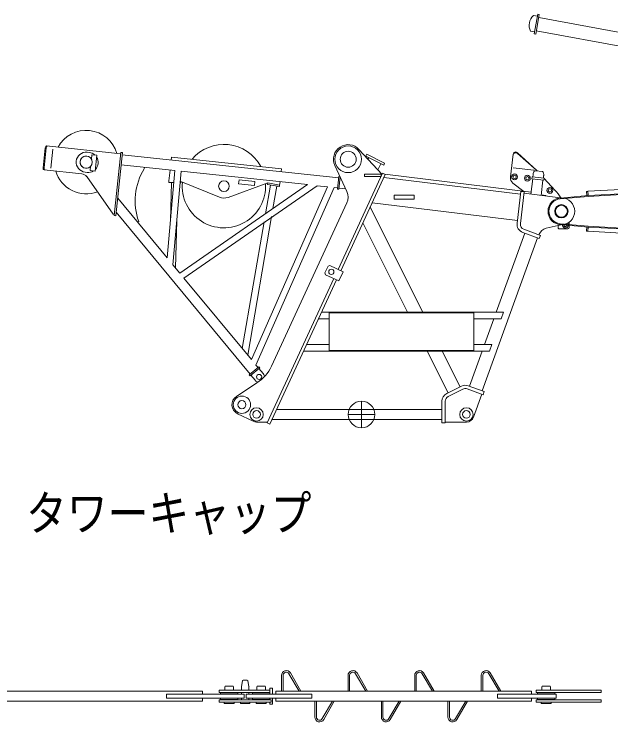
# Model space of a CAD drawing. Units: millimetres on the paper. Extents: x -420 to 629, y -297 to 297.
# Drawn here: x -338 to -263.4, y 138 to 226.5 of the extents above; entities that cross this region are included whole.
import ezdxf
from ezdxf.enums import TextEntityAlignment as Align

# ---------------------------------------------------------------- set-up
doc = ezdxf.new("R2010")
doc.units = ezdxf.units.MM
doc.layers.add('0-0_0', color=7, linetype='Continuous', lineweight=18)
doc.styles.add('ＭＳ ゴシック', font='')
doc.styles.get('ＭＳ ゴシック').set_extended_font_data('MS Gothic')

msp = doc.modelspace()

# ---------------------------------------------------------------- linework, layer by layer
at = {"layer": '0-0_0'}
for p, q in [((-273.092, 226.327), (-272.6, 226.238)), ((-272.555, 226.484), (-273.004, 224.024)), ((-272.359, 226.448), (-272.807, 223.988)), ((-272.555, 226.484), (-272.359, 226.448)), ((-228.129, 217.965), (-272.431, 226.051)), ((-273.451, 224.36), (-272.959, 224.27)), ((-273.004, 224.024), (-272.807, 223.988)), ((-272.735, 224.385), (-228.434, 216.299)), ((-143.926, 211.189), (-266.295, 204.333)), ((-334.16, 209.768), (-334.422, 207.282)), ((-334.038, 209.755), (-334.301, 207.269)), ((-333.988, 210.001), (-324.702, 209.021)), ((-333.464, 207.247), (-333.214, 209.617)), ((-328.656, 209.192), (-328.905, 209.218)), ((-328.335, 208.91), (-328.392, 208.363)), ((-328.335, 208.91), (-327.705, 208.845)), ((-327.705, 208.845), (-327.913, 206.855)), ((-324.684, 209.194), (-325.517, 201.305)), ((-324.485, 209.173), (-325.318, 201.284)), ((-324.684, 209.194), (-324.485, 209.173)), ((-324.515, 208.893), (-297.448, 206.034)), ((-292.022, 206.438), (-294.917, 209.58)), ((-294.055, 208.725), (-293.936, 208.964)), ((-291.7, 207.846), (-293.936, 208.964)), ((-275.629, 208.96), (-275.977, 206.129)), ((-272.677, 206.927), (-275.09, 209.064)), ((-272.677, 206.927), (-275.071, 209.163)), ((-318.377, 208.611), (-318.415, 208.249)), ((-318.377, 208.611), (-304.62, 207.158)), ((-291.819, 207.607), (-294.055, 208.725)), ((-293.789, 208.356), (-293.694, 208.545)), ((-328.486, 207.468), (-328.543, 206.921)), ((-324.648, 207.628), (-317.957, 206.922)), ((-321.748, 207.322), (-321.765, 207.156)), ((-304.62, 207.158), (-304.658, 206.796)), ((-296.416, 204.291), (-297.93, 207.569)), ((-292.562, 207.024), (-292.18, 207.787)), ((-291.819, 207.607), (-291.7, 207.846)), ((-273.02, 206.969), (-275.626, 207.289)), ((-334.303, 207.018), (-329.569, 206.518)), ((-328.919, 206.705), (-329.167, 206.732)), ((-325.665, 201.488), (-328.976, 206.17)), ((-328.543, 206.921), (-327.913, 206.855)), ((-318.922, 196.034), (-317.957, 206.922)), ((-318.549, 206.984), (-318.689, 205.655)), ((-318.187, 195.147), (-317.151, 206.836)), ((-317.151, 206.836), (-301.365, 205.169)), ((-297.433, 206.18), (-297.598, 204.622)), ((-297.519, 194.559), (-291.952, 206.589)), ((-297.284, 206.164), (-297.448, 204.606)), ((-297.284, 206.164), (-297.433, 206.18)), ((-297.186, 194.405), (-291.619, 206.435)), ((-294.23, 206.486), (-292.146, 206.486)), ((-292.146, 206.486), (-292.146, 206.17)), ((-292.092, 206.514), (-291.993, 206.502)), ((-291.619, 206.435), (-291.952, 206.589)), ((-291.679, 206.463), (-273.373, 204.215)), ((-271.76, 205.983), (-273.248, 206.165)), ((-273.134, 206.414), (-273.166, 206.155)), ((-273.032, 206.789), (-273.104, 206.556)), ((-271.964, 206.797), (-272.853, 206.906)), ((-272.677, 206.927), (-272.632, 206.879)), ((-271.811, 206.251), (-271.842, 205.993)), ((-271.818, 206.64), (-271.805, 206.396)), ((-318.689, 205.655), (-318.695, 205.455)), ((-318.695, 205.455), (-318.089, 205.437)), ((-318.509, 200.695), (-318.363, 205.445)), ((-317.278, 205.412), (-317.192, 205.409)), ((-317.266, 205.561), (-317.192, 205.553)), ((-317.192, 205.553), (-312.369, 203.594)), ((-317.187, 205.551), (-317.192, 205.409)), ((-306.317, 205.376), (-311.294, 203.573)), ((-309.915, 205.763), (-309.967, 205.265)), ((-309.915, 205.763), (-307.926, 205.553)), ((-307.926, 205.553), (-307.978, 205.055)), ((-306.317, 205.376), (-306.351, 205.179)), ((-306.317, 205.376), (-304.835, 205.121)), ((-304.792, 205.531), (-304.835, 205.121)), ((-297.234, 206.043), (-297.296, 206.049)), ((-291.787, 206.073), (-274.693, 203.974)), ((-275.651, 205.362), (-274.277, 204.326)), ((-273.401, 203.984), (-273.168, 205.887)), ((-272.139, 203.829), (-271.905, 205.732)), ((-271.792, 205.718), (-271.76, 205.983)), ((-271.764, 205.948), (-270.411, 204.497)), ((-317.326, 194.107), (-301.365, 205.169)), ((-316.807, 193.48), (-300.131, 205.039)), ((-309.967, 205.265), (-307.978, 205.055)), ((-298.85, 204.904), (-308.372, 183.296)), ((-298.004, 204.814), (-307.795, 182.598)), ((-306.614, 201.531), (-305.996, 205.118)), ((-306.351, 205.179), (-304.869, 204.924)), ((-305.68, 202.178), (-305.198, 204.98)), ((-304.835, 205.121), (-304.869, 204.924)), ((-300.131, 205.039), (-298.85, 204.904)), ((-298.004, 204.814), (-297.582, 204.77)), ((-297.448, 204.606), (-297.598, 204.622)), ((-296.607, 204.636), (-297.436, 204.723)), ((-246.468, 204.914), (-266.265, 203.804)), ((-274.652, 204.305), (-275.139, 200.341)), ((-274.239, 204.254), (-274.725, 200.29)), ((-274.652, 204.305), (-274.239, 204.254)), ((-274.259, 204.089), (-269.395, 203.492)), ((-272.131, 203.895), (-271.53, 203.821)), ((-271.53, 203.821), (-271.538, 203.755)), ((-266.265, 203.804), (-269.745, 203.498)), ((-266.258, 203.705), (-269.736, 203.398)), ((-266.294, 204.32), (-266.444, 204.312)), ((-266.444, 204.312), (-266.415, 203.791)), ((-266.295, 204.333), (-266.265, 203.804)), ((-254.487, 204.364), (-266.258, 203.705)), ((-318.922, 196.034), (-325.086, 203.478)), ((-305.869, 182.467), (-296.417, 202.893)), ((-293.257, 202.895), (-275.099, 200.666)), ((-293.514, 202.341), (-286.936, 189.221)), ((-325.665, 201.488), (-325.5, 201.471)), ((-325.517, 201.305), (-325.318, 201.284)), ((-308.521, 181.481), (-325.273, 201.709)), ((-308.835, 183.854), (-305.853, 201.175)), ((-322.461, 200.569), (-322.589, 200.462)), ((-317.88, 194.764), (-317.7, 200.647)), ((-309.516, 184.676), (-306.785, 200.535)), ((-294.423, 200.376), (-288.83, 189.221)), ((-271.512, 199.714), (-269.243, 200.209)), ((-266.265, 199.871), (-269.745, 200.177)), ((-266.258, 199.971), (-269.736, 200.277)), ((-254.487, 199.311), (-266.258, 199.971)), ((-277.744, 189.221), (-274.168, 199.095)), ((-274.433, 199.191), (-272.353, 198.438)), ((-274.291, 199.582), (-272.212, 198.829)), ((-269.842, 199.623), (-268.783, 199.652)), ((-266.444, 199.364), (-266.415, 199.884)), ((-266.294, 199.355), (-266.444, 199.364)), ((-266.295, 199.343), (-266.265, 199.871)), ((-143.926, 192.486), (-266.295, 199.343)), ((-246.468, 198.762), (-266.265, 199.871)), ((-279.506, 179.383), (-272.576, 198.518)), ((-272.36, 198.972), (-272.388, 198.893)), ((-272.353, 198.438), (-272.212, 198.829)), ((-317.326, 194.107), (-318.187, 195.147)), ((-299.169, 194.129), (-298.784, 194.96)), ((-298.563, 195.042), (-298.784, 194.96)), ((-298.563, 195.042), (-296.899, 194.272)), ((-299.169, 194.129), (-299.087, 193.907)), ((-299.087, 193.907), (-297.424, 193.137)), ((-297.424, 193.137), (-296.899, 194.272)), ((-308.372, 183.296), (-316.807, 193.48)), ((-306.39, 175.387), (-298.044, 193.424)), ((-306.057, 175.233), (-297.711, 193.27)), ((-299.585, 189.221), (-276.844, 189.221)), ((-298.648, 189.138), (-280.548, 189.138)), ((-298.648, 189.138), (-298.648, 184.438)), ((-280.548, 189.138), (-280.548, 184.438)), ((-277.146, 188.388), (-276.844, 189.221)), ((-299.97, 188.388), (-298.648, 188.388)), ((-280.548, 188.388), (-277.146, 188.388)), ((-279.205, 185.188), (-278.046, 188.388)), ((-301.451, 185.188), (-298.648, 185.188)), ((-280.548, 185.188), (-278.304, 185.188)), ((-278.606, 184.354), (-278.304, 185.188)), ((-301.837, 184.354), (-278.606, 184.354)), ((-298.648, 184.438), (-280.548, 184.438)), ((-286.39, 184.354), (-283.772, 179.133)), ((-284.496, 184.354), (-282.258, 179.892)), ((-281.098, 179.96), (-279.507, 184.354)), ((-307.429, 182.386), (-308.635, 181.386)), ((-307.541, 182.292), (-307.795, 182.598)), ((-307.333, 182.27), (-307.429, 182.386)), ((-307.333, 182.27), (-308.54, 181.271)), ((-306.89, 181.554), (-307.422, 182.196)), ((-308.54, 181.271), (-308.635, 181.386)), ((-307.917, 180.704), (-308.449, 181.346)), ((-307.67, 180.382), (-310.241, 178.7)), ((-282.1, 179.968), (-283.942, 179.044)), ((-281.387, 179.626), (-279.39, 178.903)), ((-281.245, 180.018), (-279.248, 179.295)), ((-281.913, 179.596), (-283.756, 178.672)), ((-280.583, 176.108), (-279.551, 178.956)), ((-279.39, 178.903), (-279.248, 179.295)), ((-294.598, 178.104), (-294.598, 174.771)), ((-284.54, 178.076), (-284.54, 175.387)), ((-284.123, 178.076), (-284.123, 175.387)), ((-305.206, 177.073), (-284.54, 177.073)), ((-310.099, 176.528), (-308.136, 175.582)), ((-296.265, 176.438), (-292.932, 176.438)), ((-307.723, 175.487), (-306.344, 175.487)), ((-306.057, 175.233), (-306.39, 175.387)), ((-305.794, 175.802), (-284.54, 175.802)), ((-284.54, 175.387), (-284.123, 175.387)), ((-284.123, 175.487), (-281.473, 175.487)), ((-304.613, 143.819), (-304.613, 141.819)), ((-304.413, 143.819), (-304.413, 141.819)), ((-303.667, 144.019), (-302.397, 141.819)), ((-303.494, 144.119), (-302.166, 141.819)), ((-296.28, 143.819), (-296.28, 141.819)), ((-296.08, 143.819), (-296.08, 141.819)), ((-295.333, 144.019), (-294.063, 141.819)), ((-295.16, 144.119), (-293.832, 141.819)), ((-287.946, 143.819), (-287.946, 141.819)), ((-287.746, 143.819), (-287.746, 141.819)), ((-287, 144.019), (-285.73, 141.819)), ((-286.827, 144.119), (-285.499, 141.819)), ((-279.613, 143.819), (-279.613, 141.819)), ((-279.413, 143.819), (-279.413, 141.819)), ((-278.667, 144.019), (-277.397, 141.819)), ((-278.494, 144.119), (-277.166, 141.819)), ((-311.68, 142.394), (-311.632, 142.478)), ((-310.661, 142.478), (-311.632, 142.478)), ((-310.613, 142.394), (-310.661, 142.478)), ((-309.618, 142.426), (-309.495, 143.126)), ((-308.879, 143.194), (-309.413, 143.194)), ((-308.673, 142.426), (-308.797, 143.126)), ((-307.68, 142.394), (-307.632, 142.478)), ((-307.632, 142.478), (-306.661, 142.478)), ((-306.613, 142.394), (-306.661, 142.478)), ((-272.031, 142.394), (-271.983, 142.478)), ((-271.983, 142.478), (-271.012, 142.478)), ((-270.964, 142.394), (-271.012, 142.478)), ((-314.487, 141.819), (-348.719, 141.819)), ((-314.487, 141.819), (-314.487, 141.444)), ((-309.146, 141.978), (-312.396, 141.978)), ((-312.396, 141.978), (-312.396, 141.661)), ((-309.146, 141.661), (-312.396, 141.661)), ((-310.063, 141.644), (-312.23, 141.644)), ((-312.23, 141.644), (-312.23, 141.444)), ((-311.68, 142.394), (-311.68, 141.978)), ((-310.613, 142.394), (-310.613, 141.978)), ((-310.063, 141.644), (-310.063, 141.444)), ((-309.621, 141.978), (-309.621, 142.397)), ((-309.621, 141.444), (-309.621, 141.661)), ((-309.146, 141.978), (-306.055, 141.978)), ((-309.146, 141.661), (-306.055, 141.661)), ((-308.671, 141.978), (-308.671, 142.397)), ((-308.671, 141.444), (-308.671, 141.661)), ((-308.23, 141.644), (-308.23, 141.444)), ((-308.23, 141.644), (-306.063, 141.644)), ((-307.68, 142.394), (-307.68, 141.978)), ((-306.613, 142.394), (-306.613, 141.978)), ((-306.063, 141.644), (-306.063, 141.444)), ((-306.055, 142.194), (-305.738, 142.194)), ((-306.055, 141.444), (-306.055, 142.194)), ((-305.738, 141.444), (-305.738, 142.194)), ((-305.313, 141.819), (-305.313, 141.444)), ((-305.313, 141.819), (-273.331, 141.819)), ((-273.331, 141.444), (-273.331, 141.819)), ((-264.634, 141.978), (-272.748, 141.978)), ((-272.748, 141.661), (-272.748, 141.978)), ((-264.634, 141.661), (-272.748, 141.661)), ((-270.414, 141.644), (-272.581, 141.644)), ((-272.581, 141.444), (-272.581, 141.644)), ((-272.031, 142.394), (-272.031, 141.978)), ((-270.964, 142.394), (-270.964, 141.978)), ((-270.414, 141.444), (-270.414, 141.644)), ((-264.634, 141.661), (-264.634, 141.978)), ((-309.278, 141.444), (-318.987, 141.444)), ((-318.987, 140.978), (-318.987, 141.444)), ((-309.278, 140.978), (-318.987, 140.978)), ((-314.487, 140.978), (-314.487, 140.603)), ((-309.146, 140.761), (-312.396, 140.761)), ((-312.396, 140.761), (-312.396, 140.444)), ((-312.23, 140.978), (-312.23, 140.778)), ((-310.063, 140.778), (-312.23, 140.778)), ((-310.063, 140.978), (-310.063, 140.778)), ((-309.621, 140.761), (-309.621, 140.978)), ((-309.278, 140.978), (-309.278, 141.444)), ((-309.146, 140.761), (-305.896, 140.761)), ((-309.014, 141.444), (-300.813, 141.444)), ((-309.014, 140.978), (-309.014, 141.444)), ((-309.014, 140.978), (-300.813, 140.978)), ((-308.671, 140.761), (-308.671, 140.978)), ((-308.23, 140.978), (-308.23, 140.778)), ((-308.23, 140.778), (-306.063, 140.778)), ((-306.063, 140.978), (-306.063, 140.778)), ((-306.055, 140.978), (-306.055, 140.761)), ((-305.896, 140.761), (-305.896, 140.444)), ((-305.738, 140.978), (-305.738, 140.228)), ((-305.313, 140.978), (-305.313, 140.603)), ((-300.813, 140.978), (-300.813, 141.444)), ((-277.587, 141.444), (-277.587, 140.978)), ((-270.248, 141.444), (-277.587, 141.444)), ((-270.248, 140.978), (-277.587, 140.978)), ((-273.331, 140.603), (-273.331, 140.978)), ((-272.748, 140.444), (-272.748, 140.761)), ((-264.634, 140.761), (-272.748, 140.761)), ((-272.581, 140.778), (-272.581, 140.978)), ((-270.414, 140.778), (-272.581, 140.778)), ((-270.414, 140.778), (-270.414, 140.978)), ((-270.248, 140.978), (-270.248, 141.444)), ((-264.634, 140.444), (-264.634, 140.761)), ((-314.487, 140.603), (-348.719, 140.603)), ((-305.896, 140.444), (-312.396, 140.444)), ((-311.771, 140.444), (-311.771, 140.328)), ((-311.721, 140.278), (-311.771, 140.328)), ((-310.571, 140.278), (-311.721, 140.278)), ((-310.521, 140.328), (-310.571, 140.278)), ((-310.521, 140.444), (-310.521, 140.328)), ((-309.729, 140.328), (-309.729, 140.444)), ((-309.729, 140.328), (-309.679, 140.294)), ((-308.612, 140.294), (-309.679, 140.294)), ((-308.612, 140.294), (-308.562, 140.328)), ((-308.562, 140.328), (-308.562, 140.444)), ((-307.771, 140.444), (-307.771, 140.328)), ((-307.771, 140.328), (-307.721, 140.278)), ((-307.721, 140.278), (-306.571, 140.278)), ((-306.571, 140.278), (-306.521, 140.328)), ((-306.521, 140.444), (-306.521, 140.328)), ((-306.055, 140.444), (-306.055, 140.228)), ((-306.055, 140.228), (-305.738, 140.228)), ((-305.313, 140.603), (-273.331, 140.603)), ((-300.446, 138.603), (-300.446, 140.603)), ((-300.246, 138.603), (-300.246, 140.603)), ((-299.5, 138.403), (-298.23, 140.603)), ((-299.327, 138.303), (-297.999, 140.603)), ((-292.113, 138.603), (-292.113, 140.603)), ((-291.913, 138.603), (-291.913, 140.603)), ((-291.167, 138.403), (-289.897, 140.603)), ((-290.994, 138.303), (-289.666, 140.603)), ((-283.78, 138.603), (-283.78, 140.603)), ((-283.58, 138.603), (-283.58, 140.603)), ((-282.833, 138.403), (-281.563, 140.603)), ((-282.66, 138.303), (-281.332, 140.603)), ((-264.634, 140.444), (-272.748, 140.444)), ((-272.123, 140.444), (-272.123, 140.328)), ((-272.123, 140.328), (-272.073, 140.278)), ((-272.073, 140.278), (-270.923, 140.278)), ((-270.923, 140.278), (-270.873, 140.328)), ((-270.873, 140.444), (-270.873, 140.328))]:
    msp.add_line(p, q, dxfattribs=at)
for points in [[(-294.23, 206.486), (-294.23, 206.17), (-292.146, 206.17)], [(-271.792, 205.718), (-273.281, 205.901), (-273.248, 206.165)], [(-290.494, 203.869), (-287.994, 203.869), (-287.994, 203.369)], [(-290.494, 203.869), (-290.494, 203.369), (-287.994, 203.369)]]:
    msp.add_lwpolyline(points, dxfattribs=at)
for centre, radius in [((-296.265, 208.338), 1.667), ((-296.265, 208.338), 1), ((-329.036, 207.978), 0.75), ((-275.455, 206.139), 0.367), ((-275.455, 206.139), 0.208), ((-273.848, 205.972), 0.367), ((-273.848, 205.972), 0.208), ((-311.805, 204.984), 0.667), ((-271.029, 204.446), 0.367), ((-271.029, 204.446), 0.208), ((-269.598, 201.838), 1.667), ((-269.598, 201.838), 0.833), ((-269.598, 201.838), 0.75), ((-298.371, 194.265), 0.333), ((-307.404, 181.129), 0.321), ((-309.557, 177.654), 1.083), ((-309.557, 177.654), 0.508), ((-294.598, 176.438), 1.667), ((-307.723, 176.437), 0.833), ((-281.474, 176.438), 0.833), ((-307.723, 176.437), 0.475), ((-281.473, 176.437), 0.475)]:
    msp.add_circle(centre, radius, dxfattribs=at)
for centre, radius, start, end in [((-271.96, 225.104), 1.667, 132.78634, 206.52614), ((-329.036, 207.978), 3.983, 15.97188, 151.97156), ((-311.805, 204.984), 5.217, 27.96576, 139.97769), ((-296.265, 208.338), 1.833, 42.65582, 204.77784), ((-329.036, 207.975), 1.25, 83.97173, 263.97173), ((-328.787, 207.949), 1.25, 47.43674, 83.97173), ((-275.311, 208.814), 0.333, 43, 173), ((-275.298, 208.92), 0.333, 43, 173), ((-329.036, 207.975), 0.758, 31.74973, 316.34524), ((-328.787, 207.949), 1.25, 315.92238, 32.1726), ((-315.421, 203.156), 7.5, 147.76508, 200.17836), ((-329.036, 207.978), 3.967, 196.31275, 290.73716), ((-329.657, 205.689), 0.833, 35.26458, 83.97172), ((-328.787, 207.949), 1.25, 263.97172, 301.17799), ((-272.307, 206.312), 0.833, 162.99995, 172.99995), ((-272.873, 206.741), 0.167, 83, 163.00001), ((-271.985, 206.632), 0.167, 3.00002, 83.00006), ((-272.638, 206.353), 0.833, 352.99995, 3.00001), ((-311.805, 204.984), 5.217, 174.6057, 2.71154), ((-275.15, 206.027), 0.833, 173, 233), ((-275.286, 199.95), 6.667, 32.42131, 43), ((-311.805, 204.984), 1.5, 247.89504, 289.90509), ((-297.93, 203.593), 1.667, 335.16868, 24.77783), ((-269.598, 201.838), 1.567, 95.03278, 264.96722), ((-274.064, 200.209), 1.083, 173, 250.09109), ((-274.064, 200.209), 0.667, 173, 250.09109), ((-275.286, 199.95), 5.275, 358.31632, 0.99414), ((-269.097, 200.119), 0.367, 173.31423, 41.59683), ((-269.097, 200.119), 0.208, 157.36062, 55.38843), ((-275.286, 199.95), 6.667, 358.84564, 4.50736), ((-271.263, 198.574), 1.167, 102.30832, 160.0911), ((-269.847, 199.79), 0.167, 178.31632, 271.56453), ((-268.788, 199.819), 0.167, 271.56453, 358.84564), ((-310.407, 184.566), 5, 303.1867, 335.16868), ((-307.404, 181.129), 0.667, 15.54614, 39.63054), ((-307.404, 181.129), 0.667, 219.63062, 248.43546), ((-281.614, 179), 1.083, 70.0911, 116.62784), ((-281.614, 179), 0.667, 70.0911, 116.62784), ((-283.457, 178.076), 1.083, 116.62784, 180.00001), ((-309.557, 177.654), 1.25, 123.1867, 244.26782), ((-283.457, 178.076), 0.667, 116.62784, 180.00001), ((-281.473, 176.437), 0.95, 270.00002, 340.50116), ((-307.723, 176.437), 0.95, 244.26782, 270), ((-304.013, 143.819), 0.6, 30, 180), ((-295.68, 143.819), 0.6, 30, 180), ((-287.346, 143.819), 0.6, 30, 180), ((-279.013, 143.819), 0.6, 30, 180), ((-304.013, 143.819), 0.4, 30, 180), ((-295.68, 143.819), 0.4, 30, 180), ((-287.346, 143.819), 0.4, 30, 180), ((-279.013, 143.819), 0.4, 30, 180), ((-309.413, 143.111), 0.0833, 90, 170), ((-308.879, 143.111), 0.0833, 10, 90), ((-309.454, 142.397), 0.167, 170, 180), ((-308.837, 142.397), 0.167, 360, 10), ((-299.846, 138.603), 0.6, 180, 330), ((-299.846, 138.603), 0.4, 180, 330), ((-291.513, 138.603), 0.6, 180, 330), ((-291.513, 138.603), 0.4, 180, 330), ((-283.18, 138.603), 0.6, 180, 330), ((-283.18, 138.603), 0.4, 180, 330)]:
    msp.add_arc(centre, radius, start, end, dxfattribs=at)
for centre, major_axis, start_param, end_param in [((-334.014, 209.753), (-0.026, -0.249), 3.141593, 4.712387), ((-333.893, 209.74), (-0.026, -0.249), 3.141593, 4.712387), ((-334.277, 207.267), (0.026, 0.249), 1.570794, 3.141593), ((-334.156, 207.254), (0.026, 0.249), 1.570794, 3.141593)]:
    msp.add_ellipse(centre, major_axis=major_axis, ratio=0.5839, start_param=start_param, end_param=end_param, dxfattribs=at)

# ---------------------------------------------------------------- texts
at = {"layer": '0-0_0', "style": 'ＭＳ ゴシック', "width": 0.85}
msp.add_text('タワーキャップ', height=4.399, dxfattribs=at).set_placement((-336.555, 160.587), align=Align.BOTTOM_LEFT)

doc.saveas('drawing.dxf')
